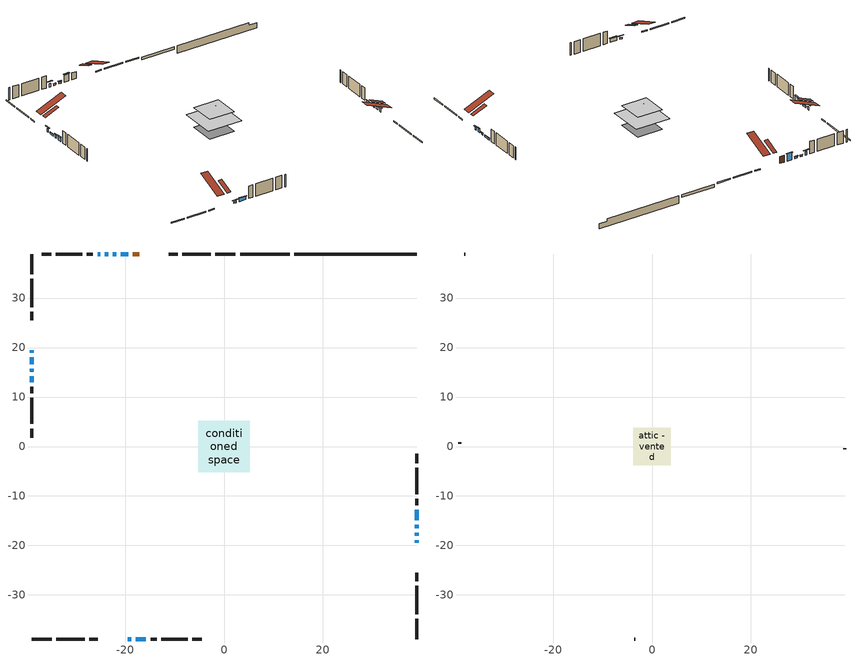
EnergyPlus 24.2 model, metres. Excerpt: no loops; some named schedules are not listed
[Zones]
conditioned space
 floor adiabatic (Floor3 construction): -1.71,-1.71 -1.71,1.71 1.71,1.71 1.71,-1.71 z0.39
 floor adiabatic (AdiabaticFloorConstruction): -5.18,-5.18 -5.18,5.18 5.18,5.18 5.18,-5.18 z1.61
 floor foundation (Slab1 construction): -3.82,-3.82 -3.82,3.82 3.82,3.82 3.82,-3.82 z-1.74
 floor foundation (Slab2 construction): -1.71,-1.71 -1.71,1.71 1.71,1.71 1.71,-1.71 z-0.37
 wall outside (RimJoist1 construction): 2.31,38.91 -1.74,38.91 / -38.91,-38.91 -34.86,-38.91 / -38.91,38.91 -38.91,34.86 / 38.91,-38.91 38.91,-34.86 z0.39:0.69
 wall outside (RimJoist2 construction): -2.67,38.91 -8.46,38.91 / -33.93,-38.91 -28.15,-38.91 / -38.91,33.93 -38.91,28.15 / 38.91,-33.93 38.91,-28.15 z0.39:0.69
 wall outside (RimJoist3 construction): -9.38,38.91 -11.12,38.91 / -27.22,-38.91 -25.48,-38.91 / -38.91,27.22 -38.91,25.48 / 38.91,-27.22 38.91,-25.48 z0.39:0.69
 wall outside (AdiabaticWallConstruction 1): -17.15,38.91 -18.45,38.91 z0.39:2.42
 wall outside (AdiabaticWallConstruction): -38.91,19.46 -38.91,18.95 / -25.05,38.91 -25.57,38.91 z0.39:1.36; -19.37,38.91 -20.85,38.91 z0.39:2.5; -21.77,38.91 -22.49,38.91 z0.39:0.9; 38.91,-19.46 38.91,-18.95 / -17.82,-38.91 -15.78,-38.91 / -38.91,15.67 -38.91,15.16 z0.39:1.41; 38.91,-18.02 38.91,-17.41 / -38.91,14.23 -38.91,13.01 z0.39:1.61; 38.91,-16.48 38.91,-15.82 z0.39:0.95; -19.46,-38.91 -18.75,-38.91 / -23.41,38.91 -24.13,38.91 / -38.91,18.02 -38.91,16.6 / 38.91,-14.89 38.91,-12.76 z0.39:0.85
 wall outside (Wall1 construction): -26.49,38.91 -27.76,38.91 / -14.85,-38.91 -13.58,-38.91 / -38.91,12.08 -38.91,10.81 / 38.91,-11.83 38.91,-10.56 z0.39:4.05
 wall outside (Wall2 construction): -28.69,38.91 -34.02,38.91 / -12.65,-38.91 -7.32,-38.91 / -38.91,9.88 -38.91,4.55 / 38.91,-9.63 38.91,-4.3 z0.39:4.05
 wall outside (Wall3 construction): -34.95,38.91 -36.81,38.91 / -6.39,-38.91 -4.53,-38.91 / -38.91,3.62 -38.91,1.76 / 38.91,-3.37 38.91,-1.51 z0.39:4.05
 wall foundation (FoundationWall1 construction): 14.22,38.91,-1.74 14.22,38.91,0.39 36.44,38.91,0.39 36.44,38.91,-0.27 38.91,38.91,-0.27 38.91,38.91,-1.74
 wall foundation (FoundationWall2 construction): 13.29,38.91 3.24,38.91 z-0.37:0.39
 window (WindowConstruction 10): -38.91,19.46 -38.91,18.95 z0.39:1.36
 window (WindowConstruction 3): -19.38,38.91 -20.85,38.91 z0.39:2.5
 window (WindowConstruction 4): -21.78,38.91 -22.49,38.91 z0.39:0.9
 window (WindowConstruction 5): 38.91,-19.46 38.91,-18.95 z0.39:1.4
 window (WindowConstruction 6): 38.91,-18.02 38.91,-17.41 z0.39:1.61
 window (WindowConstruction 7): 38.91,-16.48 38.91,-15.82 z0.39:0.95
 window (WindowConstruction 8): -19.46,-38.91 -18.75,-38.91 z0.39:0.85
 window (WindowConstruction 9): -23.42,38.91 -24.13,38.91 z0.39:0.85
 window (WindowConstruction 12): -38.91,18.02 -38.91,16.6 z0.39:0.85
 window (WindowConstruction 13): 38.91,-14.89 38.91,-12.76 z0.39:0.85
 window (WindowConstruction 11): -25.06,38.91 -25.56,38.91 z0.39:1.36
 window (WindowConstruction): -17.82,-38.91 -15.78,-38.91 z0.39:1.4
 window (WindowConstruction 1): -38.91,15.67 -38.91,15.16 z0.39:1.4
 window (WindowConstruction 2): -38.91,14.23 -38.91,13.01 z0.39:1.61
 door (Door): -17.15,38.91 -18.45,38.91 z0.39:2.42
 ceiling adiabatic (AdiabaticFloorConstruction): 5.18,-5.18 5.18,5.18 -5.18,5.18 -5.18,-5.18 z1.61
 roof outside (Roof2 construction): -16.22,38.91,4.05 -16.22,34.69,5.81 -15.07,34.69,5.81 -15.07,38.91,4.05; -20.39,-38.91,4.05 -20.39,-34.69,5.81 -21.53,-34.69,5.81 -21.53,-38.91,4.05; -38.91,20.39,4.05 -34.69,20.39,5.81 -34.69,21.53,5.81 -38.91,21.53,4.05; 38.91,-20.39,4.05 34.69,-20.39,5.81 34.69,-21.53,5.81 38.91,-21.53,4.05
attic - vented
 floor to conditioned space (Floor1 construction Reversed): -3.77,-3.77 -3.77,3.77 3.77,3.77 3.77,-3.77 z4.05
 floor to conditioned space (Floor2 construction Reversed): -1.43,-1.43 -1.43,1.43 1.43,1.43 1.43,-1.43 z4.05
 wall outside (Wall4 construction): -37.74,38.91 -37.98,38.91 / -3.6,-38.91 -3.36,-38.91 / -38.91,0.83 -38.91,0.59 / 38.91,-0.58 38.91,-0.34 z0.39:4.05
 roof outside (Roof1 construction): -14.15,38.91,4.05 -14.15,31.17,7.27 -12.05,31.17,7.27 -12.05,38.91,4.05; -22.46,-38.91,4.05 -22.46,-31.17,7.27 -24.56,-31.17,7.27 -24.56,-38.91,4.05; -38.91,22.46,4.05 -31.17,22.46,7.27 -31.17,24.56,7.27 -38.91,24.56,4.05; 38.91,-22.46,4.05 31.17,-22.46,7.27 31.17,-24.56,7.27 38.91,-24.56,4.05
shading: -38.91,18.34 -38.91,20.07 -39.21,20.07 -39.21,18.34 z1.97; -21.03,38.91 -19.2,38.91 -19.2,39.21 -21.03,39.21 z2.68; -22.64,38.91 -21.63,38.91 -21.63,39.21 -22.64,39.21 z1.05; 38.91,-18.8 38.91,-19.61 39.21,-19.61 39.21,-18.8 z1.55; 38.91,-17.26 38.91,-18.17 39.21,-18.17 39.21,-17.26 z1.76; 38.91,-15.67 38.91,-16.63 39.21,-16.63 39.21,-15.67 z1.1; -18.29,-38.91 -19.92,-38.91 -19.92,-39.06 -18.29,-39.06 z1.31; -24.19,38.91 -23.35,38.91 -23.35,39 -24.19,39 z0.91; -38.91,16.54 -38.91,18.08 -39,18.08 -39,16.54 z0.91; 38.91,-12.7 38.91,-14.95 39,-14.95 39,-12.7 z0.91; -26.17,38.91 -24.45,38.91 -24.45,39.21 -26.17,39.21 z1.97; -15.66,-38.91 -17.94,-38.91 -17.94,-39.21 -15.66,-39.21 z1.52; -38.91,15.01 -38.91,15.82 -39.21,15.82 -39.21,15.01 z1.55; -38.91,12.83 -38.91,14.41 -39.21,14.41 -39.21,12.83 z1.79
[Building]
Building 1: Terrain=Suburbs
[Site:Location]
Sault Ste Marie AP_ON: Latitude {deg}=46.49; Longitude {deg}=-84.51; Time Zone {hr}=-5; Elevation {m}=192; Keep Site Location Information=Yes
[Site:GroundTemperature:Shallow]
0.840846, -1.16074, -1.32103, -0.371179, 3.44196, 7.23733, 10.5277, 12.6121, 12.7892, 11.0939, 7.8874, 4.20846
[Site:WaterMainsTemperature]
Calculation Method=Schedule; Temperature Schedule=mains temperature schedule
[Material] Roughness=Rough; Thermal Absorptance=0.9
Name | Thickness {m} | Conductivity {W/m-K} | Density {kg/m3} | Specific Heat {J/kg-K} | Solar Absorptance | Visible Absorptance
asphalt or fiberglass shingles | 0.00635 | 0.162714 | 1121.4 | 1465.45 | 0.95 | 0.95
ceiling loosefill ins | 0.169333 | 0.0480833 | 16.02 | 1046.75 | 0.7 | 0.7
ceiling loosefill ins 1 | 0.0846667 | 0.0480833 | 16.02 | 1046.75 | 0.7 | 0.7
ceiling stud and cavity | 0.1397 | 0.177487 | 65.682 | 1177.47 | 0.7 | 0.7
ceiling stud and cavity 1 | 0.1397 | 0.101066 | 65.682 | 1177.47 | 0.7 | 0.7
concrete 4.0 in. | 0.1016 | 1.803125 | 2242.8 | 837.4 | 0.7 | 0.7
concrete 8.0 in. | 0.2032 | 1.803125 | 2242.8 | 837.4 | 0.7 | 0.7
door material | 0.04445 | 0.053851 | 512.64 | 1214.23 | 0.7 | 0.7
exterior vertical ins | 0.0505726 | 0.029427 | 32.04 | 1214.23 | 0.7 | 0.7
floor covering | 0.0127 | 9.015625 | 54.468 | 1339.84 | 0.6 | 0.6
floor covering 1 | 0.0127 | 0.0433444 | 54.468 | 1339.84 | 0.6 | 0.6
floor rigid ins; wall rigid ins | 0.512978 | 0.029427 | 32.04 | 1214.23 | 0.7 | 0.7
floor stud and cavity | 0.0889 | 0.215574 | 50.32683 | 1063.81 | 0.7 | 0.7
floor stud and cavity 1 | 0.1397 | 1.75129 | 37.0049 | 1207.88 | 0.7 | 0.7
furniture material conditioned space 1 | 0.1524 | 0.115458 | 640.8 | 1214.23 | 0.6 | 0.6
gypsum board | 0.0127 | 0.160291 | 801 | 837.4 | 0.6 | 0.6
gypsum board 1 | 0.0127 | 0.160291 | 801 | 837.4 | 0.7 | 0.7
osb sheathing 0.5 in. | 0.0127 | 0.115458 | 512.64 | 1214.23 | 0.7 | 0.7
osb sheathing 0.75 in. | 0.01905 | 0.115458 | 512.64 | 1214.23 | 0.7 | 0.7
osb sheathing 2.0 in. | 0.0508 | 0.115458 | 512.64 | 1214.23 | 0.7 | 0.7
rim joist stud and cavity | 0.0508 | 0.0417765 | 125.044 | 1163.47 | 0.6 | 0.6
rim joist stud and cavity 1 | 0.0508 | 0.0308695 | 125.044 | 1163.47 | 0.6 | 0.6
rim joist stud and cavity 2 | 0.0508 | 0.0310022 | 125.044 | 1163.47 | 0.6 | 0.6
roof stud and cavity | 0.2032 | 0.118057 | 78.34581 | 1123.46 | 0.7 | 0.7
wall stud and cavity | 0.1397 | 0.125935 | 139.0536 | 1170.24 | 0.7 | 0.7
wall stud and cavity 1 | 0.1397 | 0.087185 | 139.0536 | 1170.24 | 0.7 | 0.7
wall stud and cavity 2 | 0.1397 | 0.0903627 | 139.0536 | 1170.24 | 0.7 | 0.7
wall stud and cavity 3 | 0.0889 | 6.1454 | 50.32683 | 1063.81 | 0.6 | 0.6
wall stud and cavity 4 | 0.0889 | 0.380278 | 52.3479 | 1209.89 | 0.7 | 0.7
wall stud and cavity 5 | 0.0889 | 0.391764 | 83.0341 | 1211.67 | 0.7 | 0.7
wood siding | 0.0254 | 0.102417 | 544.68 | 1172.36 | 0.57 | 0.57
wood siding 1 | 0.00254 | 0.102417 | 544.68 | 1172.36 | 0.57 | 0.57
wood siding 2; wood siding 3; wood siding 4 | 0.0254 | 0.102417 | 544.68 | 1172.36 | 0.7 | 0.7
[WindowMaterial:SimpleGlazingSystem]
Name | U-Factor {W/m2-K} | Solar Heat Gain Coefficient
WindowMaterial | 2.58974 | 0.56
WindowMaterial 1 | 2.69535 | 0.46
WindowMaterial 2 | 2.571 | 0.54
WindowMaterial 3 | 2.62437 | 0.54
WindowMaterial 4 | 2.83275 | 0.38
WindowMaterial 5 | 2.83843 | 0.36
WindowMaterial 6 | 2.64141 | 0.55
WindowMaterial 7 | 3.07407 | 0.42
WindowMaterial 8 | 2.92871 | 0.53
[Construction]
AdiabaticFloorConstruction: floor stud and cavity 1, floor rigid ins, osb sheathing 0.75 in., floor covering 1
AdiabaticWallConstruction: wood siding 3, wall rigid ins, wall stud and cavity 4, gypsum board
AdiabaticWallConstruction 1: wood siding 4, wall rigid ins, wall stud and cavity 4, gypsum board
Door: door material
Floor1 construction Reversed: gypsum board, ceiling stud and cavity, ceiling loosefill ins
Floor2 construction Reversed: gypsum board, ceiling stud and cavity 1, ceiling loosefill ins 1
Floor3 construction: floor stud and cavity, floor covering
FoundationWall1 construction: concrete 8.0 in.
FoundationWall2 construction: concrete 8.0 in., gypsum board 1
furniture construction conditioned space 1: furniture material conditioned space 1
PartitionWallConstruction: gypsum board, wall stud and cavity 5, gypsum board
RimJoist1 construction: wood siding 2, osb sheathing 2.0 in., rim joist stud and cavity
RimJoist2 construction: wood siding 2, osb sheathing 2.0 in., rim joist stud and cavity 1
RimJoist3 construction: wood siding 2, osb sheathing 2.0 in., rim joist stud and cavity 2
Roof1 construction: asphalt or fiberglass shingles
Roof2 construction: asphalt or fiberglass shingles, osb sheathing 0.75 in., roof stud and cavity, gypsum board
Slab1 construction; Slab2 construction: concrete 4.0 in.
Wall1 construction: wood siding, osb sheathing 0.5 in., wall stud and cavity, gypsum board
Wall2 construction: wood siding, osb sheathing 0.5 in., wall stud and cavity 1, gypsum board
Wall3 construction: wood siding, osb sheathing 0.5 in., wall stud and cavity 2, gypsum board
Wall4 construction: wood siding 1, wall stud and cavity 3
WindowConstruction; WindowConstruction 1; WindowConstruction 5: WindowMaterial
WindowConstruction 10: WindowMaterial 6
WindowConstruction 11: WindowMaterial 7
WindowConstruction 12; WindowConstruction 13: WindowMaterial 8
WindowConstruction 2; WindowConstruction 6: WindowMaterial 1
WindowConstruction 3: WindowMaterial 2
WindowConstruction 4: WindowMaterial 3
WindowConstruction 7: WindowMaterial 4
WindowConstruction 8; WindowConstruction 9: WindowMaterial 5
[Zone] Multiplier=1; Part of Total Floor Area=Yes
Name | Volume {m3}
attic - vented | 33.5075
conditioned space | 391.7
[Space]
Name | Zone | Volume {m3}
attic - vented 1 | attic - vented | 33.5075
conditioned space 1 | conditioned space | 391.7
[ZoneInfiltration:EffectiveLeakageArea]
infil attic - vented 1: Zone or Space=attic - vented 1; Schedule=Always On Discrete; Effective Air Leakage Area {cm2}=2553.05; Stack Coefficient=0.000478587; Wind Coefficient=1.47809e-05
[ZoneMixing]
whole house fan mix: Zone or Space=attic - vented; Schedule=Always On Continuous; Design Flow Rate Calculation Method=Flow/Zone; Design Flow Rate {m3/s}=0; Source Zone or Space=conditioned space
[SurfaceProperty:ExposedFoundationPerimeter] Exposed Perimeter Calculation Method=TotalExposedPerimeter
Name | Total Exposed Perimeter {m}
Slab1 | 24.689
Slab2 | 10.058
[InternalMass] Zone or ZoneList=conditioned space; Space or SpaceList=conditioned space 1
Name | Construction | Surface Area {m2}
furniture mass conditioned space 1 | furniture construction conditioned space 1 | 75.6831
partition wall mass | PartitionWallConstruction | 177.502
[Lights]
interior lighting: Zone or ZoneList or Space or SpaceList=conditioned space 1; Schedule=interior lighting schedule; Design Level Calculation Method=LightingLevel; Lighting Level {W}=343.2; Return Air Fraction=0; Fraction Radiant=0.6; Fraction Visible=0.2; Fraction Replaceable=1
[People]
occupants: Zone or ZoneList or Space or SpaceList=conditioned space 1; Number of People Schedule=occupants schedule; Number of People Calculation Method=People; Number of People=3; Fraction Radiant=0.314171; Sensible Heat Fraction=0.56303; Activity Level Schedule=occupants activity schedule; Carbon Dioxide Generation Rate {m3/s-W}=0; Enable ASHRAE 55 Comfort Warnings=No; Mean Radiant Temperature Calculation Type=EnclosureAveraged
[ElectricEquipment] Zone or ZoneList or Space or SpaceList=conditioned space 1; Design Level Calculation Method=EquipmentLevel
Name | Schedule | Design Level {W} | Fraction Latent | Fraction Radiant | Fraction Lost
clothes dryer | clothes dryer schedule | 140.772 | 0.015 | 0.081 | 0.85
clothes washer | clothes washer schedule | 32.1985 | 0.03 | 0.162 | 0.7
cooking range | cooking range schedule | 215.147 | 0.08 | 0.432 | 0.2
dishwasher | dishwasher schedule | 66.8632 | 0.3 | 0.18 | 0.4
fridge | fridge schedule | 72.9452 | 0 | 0.6 | 0
mech vent bath fan 0 | mech vent bath fan 0 schedule | 50.2 | 0 | 0 | 1
mech vent house fan | mech vent house fan schedule | 0 | 0 | 0 | 1
mech vent house fan cfis | mech vent house fan cfis schedule | 0 | 0 | 0 | 0
misc plug loads | misc plug loads schedule | 494.7 | 0.045 | 0.513 | 0.1
whole house fan | Always On Discrete | 0 | 0 | 0 | 1
[OtherEquipment] Zone or ZoneList or Space or SpaceList=conditioned space 1; Design Level Calculation Method=EquipmentLevel
Name | Fuel Type | Schedule | Design Level {W} | Fraction Latent | Fraction Radiant | Fraction Lost
clothes dryer 1 | Electricity | clothes dryer schedule | 0 | 0.015 | 0.081 | 0.85
cooking range 1 | Electricity | cooking range schedule | 0 | 0.08 | 0.432 | 0.2
general water use latent | None | general water use schedule | 62.594 | 1 | 0 | 0
general water use sensible | None | general water use schedule | -61.6891 | 0 | 0.6 | 0
mech vent house fan latent load | None | Always On Discrete | 0 | 1 | 0 | 0
mech vent house fan sensible load | None | Always On Discrete | 0 | 0 | 0 | 0
water heater energy adjustment1 | NaturalGas | Always On Discrete | 0.01 | 0 | 0 | 1
[ZoneInfiltration:DesignFlowRate] Zone or ZoneList or Space or SpaceList=conditioned space 1; Schedule=Always On Discrete; Design Flow Rate Calculation Method=Flow/Zone; Design Flow Rate {m3/s}=0
infil flow; natural vent flow; whole house fan flow
[Foundation:Kiva] Initial Indoor Air Temperature {C}=19.4389; Wall Height Above Grade {m}=0.389992; Wall Depth Below Slab {m}=0.2032
Name | Custom Block Material Name 1 | Custom Block Depth 1 {m} | Custom Block X Position 1 {m} | Custom Block Z Position 1 {m}
Foundation Kiva 1
Foundation Kiva 2 | exterior vertical ins | 0.759988 | 0.2159 | 0
[Foundation:Kiva:Settings]
Soil Conductivity {W/m-K}=0.849921; Soil Density {kg/m3}=1842.3; Soil Specific Heat {J/kg-K}=418.7; Ground Solar Absorptivity=0.9; Ground Thermal Absorptivity=0.9; Ground Surface Roughness {m}=0.03; Far-Field Width {m}=40; Deep-Ground Boundary Condition=ZeroFlux; Deep-Ground Depth {m}=40; Minimum Cell Dimension {m}=0.2; Maximum Cell Growth Coefficient=3; Simulation Timestep=Timestep
[Exterior:Lights]
exterior lighting: Schedule=exterior lighting schedule; Design Level {W}=75.6
[Schedule:Constant]
Name | Hourly Value
Always On Continuous; mech vent house fan schedule; mech vent house fan cfis schedule; Always On Discrete | 1
occupants activity schedule | 117.228
fridge schedule | 0
[Schedule:Week:Daily]
interior lighting schedule Week Rule - Jan1-Jan27: interior lighting schedule day, interior lighting schedule day, interior lighting schedule day, interior lighting schedule day, interior lighting schedule day, interior lighting schedule day, interior lighting schedule day, interior lighting schedule default day, interior lighting schedule default day, interior lighting schedule default day, interior lighting schedule default day, interior lighting schedule default day
interior lighting schedule Week Rule - Jan28-Feb3: interior lighting schedule day, interior lighting schedule day, interior lighting schedule day, interior lighting schedule day, interior lighting schedule day 1, interior lighting schedule day 1, interior lighting schedule day 1, interior lighting schedule default day, interior lighting schedule default day, interior lighting schedule default day, interior lighting schedule default day, interior lighting schedule default day
interior lighting schedule Week Rule - Feb4-Feb24: interior lighting schedule day 1, interior lighting schedule day 1, interior lighting schedule day 1, interior lighting schedule day 1, interior lighting schedule day 1, interior lighting schedule day 1, interior lighting schedule day 1, interior lighting schedule default day, interior lighting schedule default day, interior lighting schedule default day, interior lighting schedule default day, interior lighting schedule default day
interior lighting schedule Week Rule - Feb25-Mar3: interior lighting schedule day 1, interior lighting schedule day 1, interior lighting schedule day 1, interior lighting schedule day 1, interior lighting schedule day 2, interior lighting schedule day 2, interior lighting schedule day 2, interior lighting schedule default day, interior lighting schedule default day, interior lighting schedule default day, interior lighting schedule default day, interior lighting schedule default day
interior lighting schedule Week Rule - Mar4-Mar31: interior lighting schedule day 2, interior lighting schedule day 2, interior lighting schedule day 2, interior lighting schedule day 2, interior lighting schedule day 2, interior lighting schedule day 2, interior lighting schedule day 2, interior lighting schedule default day, interior lighting schedule default day, interior lighting schedule default day, interior lighting schedule default day, interior lighting schedule default day
interior lighting schedule Week Rule - Apr1-Apr28: interior lighting schedule day 3, interior lighting schedule day 3, interior lighting schedule day 3, interior lighting schedule day 3, interior lighting schedule day 3, interior lighting schedule day 3, interior lighting schedule day 3, interior lighting schedule default day, interior lighting schedule default day, interior lighting schedule default day, interior lighting schedule default day, interior lighting schedule default day
interior lighting schedule Week Rule - Apr29-May5: interior lighting schedule day 3, interior lighting schedule day 3, interior lighting schedule day 4, interior lighting schedule day 4, interior lighting schedule day 4, interior lighting schedule day 4, interior lighting schedule day 4, interior lighting schedule default day, interior lighting schedule default day, interior lighting schedule default day, interior lighting schedule default day, interior lighting schedule default day
interior lighting schedule Week Rule - May6-May26: interior lighting schedule day 4, interior lighting schedule day 4, interior lighting schedule day 4, interior lighting schedule day 4, interior lighting schedule day 4, interior lighting schedule day 4, interior lighting schedule day 4, interior lighting schedule default day, interior lighting schedule default day, interior lighting schedule default day, interior lighting schedule default day, interior lighting schedule default day
interior lighting schedule Week Rule - May27-Jun2: interior lighting schedule day 4, interior lighting schedule day 4, interior lighting schedule day 4, interior lighting schedule day 4, interior lighting schedule day 4, interior lighting schedule day 5, interior lighting schedule day 5, interior lighting schedule default day, interior lighting schedule default day, interior lighting schedule default day, interior lighting schedule default day, interior lighting schedule default day
interior lighting schedule Week Rule - Jun3-Jun30: interior lighting schedule day 5, interior lighting schedule day 5, interior lighting schedule day 5, interior lighting schedule day 5, interior lighting schedule day 5, interior lighting schedule day 5, interior lighting schedule day 5, interior lighting schedule default day, interior lighting schedule default day, interior lighting schedule default day, interior lighting schedule default day, interior lighting schedule default day
interior lighting schedule Week Rule - Jul1-Jul28: interior lighting schedule day 6, interior lighting schedule day 6, interior lighting schedule day 6, interior lighting schedule day 6, interior lighting schedule day 6, interior lighting schedule day 6, interior lighting schedule day 6, interior lighting schedule default day, interior lighting schedule default day, interior lighting schedule default day, interior lighting schedule default day, interior lighting schedule default day
interior lighting schedule Week Rule - Jul29-Aug4: interior lighting schedule day 6, interior lighting schedule day 6, interior lighting schedule day 6, interior lighting schedule day 7, interior lighting schedule day 7, interior lighting schedule day 7, interior lighting schedule day 7, interior lighting schedule default day, interior lighting schedule default day, interior lighting schedule default day, interior lighting schedule default day, interior lighting schedule default day
interior lighting schedule Week Rule - Aug5-Aug25: interior lighting schedule day 7, interior lighting schedule day 7, interior lighting schedule day 7, interior lighting schedule day 7, interior lighting schedule day 7, interior lighting schedule day 7, interior lighting schedule day 7, interior lighting schedule default day, interior lighting schedule default day, interior lighting schedule default day, interior lighting schedule default day, interior lighting schedule default day
interior lighting schedule Week Rule - Aug26-Sep1: interior lighting schedule day 7, interior lighting schedule day 7, interior lighting schedule day 7, interior lighting schedule day 7, interior lighting schedule day 7, interior lighting schedule day 7, interior lighting schedule day 8, interior lighting schedule default day, interior lighting schedule default day, interior lighting schedule default day, interior lighting schedule default day, interior lighting schedule default day
interior lighting schedule Week Rule - Sep2-Sep29: interior lighting schedule day 8, interior lighting schedule day 8, interior lighting schedule day 8, interior lighting schedule day 8, interior lighting schedule day 8, interior lighting schedule day 8, interior lighting schedule day 8, interior lighting schedule default day, interior lighting schedule default day, interior lighting schedule default day, interior lighting schedule default day, interior lighting schedule default day
interior lighting schedule Week Rule - Sep30-Oct6: interior lighting schedule day 8, interior lighting schedule day 9, interior lighting schedule day 9, interior lighting schedule day 9, interior lighting schedule day 9, interior lighting schedule day 9, interior lighting schedule day 9, interior lighting schedule default day, interior lighting schedule default day, interior lighting schedule default day, interior lighting schedule default day, interior lighting schedule default day
interior lighting schedule Week Rule - Oct7-Oct27: interior lighting schedule day 9, interior lighting schedule day 9, interior lighting schedule day 9, interior lighting schedule day 9, interior lighting schedule day 9, interior lighting schedule day 9, interior lighting schedule day 9, interior lighting schedule default day, interior lighting schedule default day, interior lighting schedule default day, interior lighting schedule default day, interior lighting schedule default day
interior lighting schedule Week Rule - Oct28-Nov3: interior lighting schedule day 9, interior lighting schedule day 9, interior lighting schedule day 9, interior lighting schedule day 9, interior lighting schedule day 10, interior lighting schedule day 10, interior lighting schedule day 10, interior lighting schedule default day, interior lighting schedule default day, interior lighting schedule default day, interior lighting schedule default day, interior lighting schedule default day
interior lighting schedule Week Rule - Nov4-Nov24: interior lighting schedule day 10, interior lighting schedule day 10, interior lighting schedule day 10, interior lighting schedule day 10, interior lighting schedule day 10, interior lighting schedule day 10, interior lighting schedule day 10, interior lighting schedule default day, interior lighting schedule default day, interior lighting schedule default day, interior lighting schedule default day, interior lighting schedule default day
interior lighting schedule Week Rule - Nov25-Dec1: interior lighting schedule day 10, interior lighting schedule day 10, interior lighting schedule day 10, interior lighting schedule day 10, interior lighting schedule day 10, interior lighting schedule day 10, interior lighting schedule day 11, interior lighting schedule default day, interior lighting schedule default day, interior lighting schedule default day, interior lighting schedule default day, interior lighting schedule default day
interior lighting schedule Week Rule - Dec2-Dec31: interior lighting schedule day 11, interior lighting schedule day 11, interior lighting schedule day 11, interior lighting schedule day 11, interior lighting schedule day 11, interior lighting schedule day 11, interior lighting schedule day 11, interior lighting schedule default day, interior lighting schedule default day, interior lighting schedule default day, interior lighting schedule default day, interior lighting schedule default day
occupants schedule Week Rule - Jan1-Dec31: occupants schedule day, occupants schedule day, occupants schedule day, occupants schedule day, occupants schedule day, occupants schedule day, occupants schedule day, occupants schedule default day, occupants schedule default day, occupants schedule default day, occupants schedule default day, occupants schedule default day
clothes dryer schedule Week Rule - Jan1-Dec31: clothes dryer schedule day, clothes dryer schedule day, clothes dryer schedule day, clothes dryer schedule day, clothes dryer schedule day, clothes dryer schedule day, clothes dryer schedule day, clothes dryer schedule default day, clothes dryer schedule default day, clothes dryer schedule default day, clothes dryer schedule default day, clothes dryer schedule default day
clothes washer schedule Week Rule - Jan1-Dec31: clothes washer schedule day, clothes washer schedule day, clothes washer schedule day, clothes washer schedule day, clothes washer schedule day, clothes washer schedule day, clothes washer schedule day, clothes washer schedule default day, clothes washer schedule default day, clothes washer schedule default day, clothes washer schedule default day, clothes washer schedule default day
cooking range schedule Week Rule - Jan1-Dec31: cooking range schedule day, cooking range schedule day, cooking range schedule day, cooking range schedule day, cooking range schedule day, cooking range schedule day, cooking range schedule day, cooking range schedule default day, cooking range schedule default day, cooking range schedule default day, cooking range schedule default day, cooking range schedule default day
dishwasher schedule Week Rule - Jan1-Dec31: dishwasher schedule day, dishwasher schedule day, dishwasher schedule day, dishwasher schedule day, dishwasher schedule day, dishwasher schedule day, dishwasher schedule day, dishwasher schedule default day, dishwasher schedule default day, dishwasher schedule default day, dishwasher schedule default day, dishwasher schedule default day
mech vent bath fan 0 schedule Week Rule - Jan1-Dec31: mech vent bath fan 0 schedule day, mech vent bath fan 0 schedule day, mech vent bath fan 0 schedule day, mech vent bath fan 0 schedule day, mech vent bath fan 0 schedule day, mech vent bath fan 0 schedule day, mech vent bath fan 0 schedule day, mech vent bath fan 0 schedule default day, mech vent bath fan 0 schedule default day, mech vent bath fan 0 schedule default day, mech vent bath fan 0 schedule default day, mech vent bath fan 0 schedule default day
misc plug loads schedule Week Rule - Jan1-Dec31: misc plug loads schedule day, misc plug loads schedule day, misc plug loads schedule day, misc plug loads schedule day, misc plug loads schedule day, misc plug loads schedule day, misc plug loads schedule day, misc plug loads schedule default day, misc plug loads schedule default day, misc plug loads schedule default day, misc plug loads schedule default day, misc plug loads schedule default day
general water use schedule Week Rule - Jan1-Dec31: general water use schedule day, general water use schedule day, general water use schedule day, general water use schedule day, general water use schedule day, general water use schedule day, general water use schedule day, general water use schedule default day, general water use schedule default day, general water use schedule default day, general water use schedule default day, general water use schedule default day
exterior lighting schedule Week Rule - Jan1-Jan27: exterior lighting schedule day, exterior lighting schedule day, exterior lighting schedule day, exterior lighting schedule day, exterior lighting schedule day, exterior lighting schedule day, exterior lighting schedule day, exterior lighting schedule default day, exterior lighting schedule default day, exterior lighting schedule default day, exterior lighting schedule default day, exterior lighting schedule default day
exterior lighting schedule Week Rule - Jan28-Feb3: exterior lighting schedule day, exterior lighting schedule day, exterior lighting schedule day, exterior lighting schedule day, exterior lighting schedule day 1, exterior lighting schedule day 1, exterior lighting schedule day 1, exterior lighting schedule default day, exterior lighting schedule default day, exterior lighting schedule default day, exterior lighting schedule default day, exterior lighting schedule default day
exterior lighting schedule Week Rule - Feb4-Feb24: exterior lighting schedule day 1, exterior lighting schedule day 1, exterior lighting schedule day 1, exterior lighting schedule day 1, exterior lighting schedule day 1, exterior lighting schedule day 1, exterior lighting schedule day 1, exterior lighting schedule default day, exterior lighting schedule default day, exterior lighting schedule default day, exterior lighting schedule default day, exterior lighting schedule default day
exterior lighting schedule Week Rule - Feb25-Mar3: exterior lighting schedule day 1, exterior lighting schedule day 1, exterior lighting schedule day 1, exterior lighting schedule day 1, exterior lighting schedule day 2, exterior lighting schedule day 2, exterior lighting schedule day 2, exterior lighting schedule default day, exterior lighting schedule default day, exterior lighting schedule default day, exterior lighting schedule default day, exterior lighting schedule default day
exterior lighting schedule Week Rule - Mar4-Mar31: exterior lighting schedule day 2, exterior lighting schedule day 2, exterior lighting schedule day 2, exterior lighting schedule day 2, exterior lighting schedule day 2, exterior lighting schedule day 2, exterior lighting schedule day 2, exterior lighting schedule default day, exterior lighting schedule default day, exterior lighting schedule default day, exterior lighting schedule default day, exterior lighting schedule default day
exterior lighting schedule Week Rule - Apr1-Apr28: exterior lighting schedule day 3, exterior lighting schedule day 3, exterior lighting schedule day 3, exterior lighting schedule day 3, exterior lighting schedule day 3, exterior lighting schedule day 3, exterior lighting schedule day 3, exterior lighting schedule default day, exterior lighting schedule default day, exterior lighting schedule default day, exterior lighting schedule default day, exterior lighting schedule default day
exterior lighting schedule Week Rule - Apr29-May5: exterior lighting schedule day 3, exterior lighting schedule day 3, exterior lighting schedule day 4, exterior lighting schedule day 4, exterior lighting schedule day 4, exterior lighting schedule day 4, exterior lighting schedule day 4, exterior lighting schedule default day, exterior lighting schedule default day, exterior lighting schedule default day, exterior lighting schedule default day, exterior lighting schedule default day
exterior lighting schedule Week Rule - May6-May26: exterior lighting schedule day 4, exterior lighting schedule day 4, exterior lighting schedule day 4, exterior lighting schedule day 4, exterior lighting schedule day 4, exterior lighting schedule day 4, exterior lighting schedule day 4, exterior lighting schedule default day, exterior lighting schedule default day, exterior lighting schedule default day, exterior lighting schedule default day, exterior lighting schedule default day
exterior lighting schedule Week Rule - May27-Jun2: exterior lighting schedule day 4, exterior lighting schedule day 4, exterior lighting schedule day 4, exterior lighting schedule day 4, exterior lighting schedule day 4, exterior lighting schedule day 5, exterior lighting schedule day 5, exterior lighting schedule default day, exterior lighting schedule default day, exterior lighting schedule default day, exterior lighting schedule default day, exterior lighting schedule default day
exterior lighting schedule Week Rule - Jun3-Jun30: exterior lighting schedule day 5, exterior lighting schedule day 5, exterior lighting schedule day 5, exterior lighting schedule day 5, exterior lighting schedule day 5, exterior lighting schedule day 5, exterior lighting schedule day 5, exterior lighting schedule default day, exterior lighting schedule default day, exterior lighting schedule default day, exterior lighting schedule default day, exterior lighting schedule default day
[Schedule:Year]
interior lighting schedule: interior lighting schedule Week Rule - Jan1-Jan27, 1, 1, 1, 27, interior lighting schedule Week Rule - Jan28-Feb3, 1, 28, 2, 3, interior lighting schedule Week Rule - Feb4-Feb24, 2, 4, 2, 24, interior lighting schedule Week Rule - Feb25-Mar3, 2, 25, 3, 3, interior lighting schedule Week Rule - Mar4-Mar31, 3, 4, 3, 31, interior lighting schedule Week Rule - Apr1-Apr28, 4, 1, 4, 28, interior lighting schedule Week Rule - Apr29-May5, 4, 29, 5, 5, interior lighting schedule Week Rule - May6-May26, 5, 6, 5, 26, interior lighting schedule Week Rule - May27-Jun2, 5, 27, 6, 2, interior lighting schedule Week Rule - Jun3-Jun30, 6, 3, 6, 30, interior lighting schedule Week Rule - Jul1-Jul28, 7, 1, 7, 28, interior lighting schedule Week Rule - Jul29-Aug4, 7, 29, 8, 4, interior lighting schedule Week Rule - Aug5-Aug25, 8, 5, 8, 25, interior lighting schedule Week Rule - Aug26-Sep1, 8, 26, 9, 1, interior lighting schedule Week Rule - Sep2-Sep29, 9, 2, 9, 29, interior lighting schedule Week Rule - Sep30-Oct6, 9, 30, 10, 6, interior lighting schedule Week Rule - Oct7-Oct27, 10, 7, 10, 27, interior lighting schedule Week Rule - Oct28-Nov3, 10, 28, 11, 3, interior lighting schedule Week Rule - Nov4-Nov24, 11, 4, 11, 24, interior lighting schedule Week Rule - Nov25-Dec1, 11, 25, 12, 1, interior lighting schedule Week Rule - Dec2-Dec31, 12, 2, 12, 31
occupants schedule: occupants schedule Week Rule - Jan1-Dec31, 1, 1, 12, 31
clothes dryer schedule: clothes dryer schedule Week Rule - Jan1-Dec31, 1, 1, 12, 31
clothes washer schedule: clothes washer schedule Week Rule - Jan1-Dec31, 1, 1, 12, 31
cooking range schedule: cooking range schedule Week Rule - Jan1-Dec31, 1, 1, 12, 31
dishwasher schedule: dishwasher schedule Week Rule - Jan1-Dec31, 1, 1, 12, 31
mech vent bath fan 0 schedule: mech vent bath fan 0 schedule Week Rule - Jan1-Dec31, 1, 1, 12, 31
misc plug loads schedule: misc plug loads schedule Week Rule - Jan1-Dec31, 1, 1, 12, 31
general water use schedule: general water use schedule Week Rule - Jan1-Dec31, 1, 1, 12, 31
exterior lighting schedule: exterior lighting schedule Week Rule - Jan1-Jan27, 1, 1, 1, 27, exterior lighting schedule Week Rule - Jan28-Feb3, 1, 28, 2, 3, exterior lighting schedule Week Rule - Feb4-Feb24, 2, 4, 2, 24, exterior lighting schedule Week Rule - Feb25-Mar3, 2, 25, 3, 3, exterior lighting schedule Week Rule - Mar4-Mar31, 3, 4, 3, 31, exterior lighting schedule Week Rule - Apr1-Apr28, 4, 1, 4, 28, exterior lighting schedule Week Rule - Apr29-May5, 4, 29, 5, 5, exterior lighting schedule Week Rule - May6-May26, 5, 6, 5, 26, exterior lighting schedule Week Rule - May27-Jun2, 5, 27, 6, 2, exterior lighting schedule Week Rule - Jun3-Jun30, 6, 3, 6, 30, exterior lighting schedule Week Rule - Jul1-Jul28, 7, 1, 7, 28, exterior lighting schedule Week Rule - Jul29-Aug4, 7, 29, 8, 4, exterior lighting schedule Week Rule - Aug5-Aug25, 8, 5, 8, 25, exterior lighting schedule Week Rule - Aug26-Sep1, 8, 26, 9, 1, exterior lighting schedule Week Rule - Sep2-Sep29, 9, 2, 9, 29, exterior lighting schedule Week Rule - Sep30-Oct6, 9, 30, 10, 6, exterior lighting schedule Week Rule - Oct7-Oct27, 10, 7, 10, 27, exterior lighting schedule Week Rule - Oct28-Nov3, 10, 28, 11, 3, exterior lighting schedule Week Rule - Nov4-Nov24, 11, 4, 11, 24, exterior lighting schedule Week Rule - Nov25-Dec1, 11, 25, 12, 1, exterior lighting schedule Week Rule - Dec2-Dec31, 12, 2, 12, 31
[Schedule:Compact]
mains temperature schedule: Through: 01/01, For: AllDays, Until: 24:00, 5.72222, Through: 01/02, For: AllDays, Until: 24:00, 5.65667, Through: 01/03, For: AllDays, Until: 24:00, 5.59222, Through: 01/04, For: AllDays, Until: 24:00, 5.52889, Through: 01/05, For: AllDays, Until: 24:00, 5.46667, Through: 01/06, For: AllDays, Until: 24:00, 5.405, Through: 01/07, For: AllDays, Until: 24:00, 5.345, Through: 01/08, For: AllDays, Until: 24:00, 5.28556, Through: 01/09, For: AllDays, Until: 24:00, 5.22722, Through: 01/10, For: AllDays, Until: 24:00, 5.17, Through: 01/11, For: AllDays, Until: 24:00, 5.11389, Through: 01/12, For: AllDays, Until: 24:00, 5.05889, Through: 01/13, For: AllDays, Until: 24:00, 5.00556, Through: 01/14, For: AllDays, Until: 24:00, 4.95278, Through: 01/15, For: AllDays, Until: 24:00, 4.90111, Through: 01/16, For: AllDays, Until: 24:00, 4.85111, Through: 01/17, For: AllDays, Until: 24:00, 4.80167, Through: 01/18, For: AllDays, Until: 24:00, 4.75389, Through: 01/19, For: AllDays, Until: 24:00, 4.70722, Through: 01/20, For: AllDays, Until: 24:00, 4.66167, Through: 01/21, For: AllDays, Until: 24:00, 4.61778, Through: 01/22, For: AllDays, Until: 24:00, 4.575, Through: 01/23, For: AllDays, Until: 24:00, 4.53333, Through: 01/24, For: AllDays, Until: 24:00, 4.49278, Through: 01/25, For: AllDays, Until: 24:00, 4.45389, Through: 01/26, For: AllDays, Until: 24:00, 4.41611, Through: 01/27, For: AllDays, Until: 24:00, 4.38, Through: 01/28, For: AllDays, Until: 24:00, 4.345, Through: 01/29, For: AllDays, Until: 24:00, 4.31111, Through: 01/30, For: AllDays, Until: 24:00, 4.27889, Through: 01/31, For: AllDays, Until: 24:00, 4.24833, Through: 02/01, For: AllDays, Until: 24:00, 4.21833, Through: 02/02, For: AllDays, Until: 24:00, 4.19056, Through: 02/03, For: AllDays, Until: 24:00, 4.16333, Through: 02/04, For: AllDays, Until: 24:00, 4.13833, Through: 02/05, For: AllDays, Until: 24:00, 4.11444, Through: 02/06, For: AllDays, Until: 24:00, 4.09167, Through: 02/07, For: AllDays, Until: 24:00, 4.07056, Through: 02/08, For: AllDays, Until: 24:00, 4.05111, Through: 02/09, For: AllDays, Until: 24:00, 4.03278, Through: 02/10, For: AllDays, Until: 24:00, 4.01611, Through: 02/11, For: AllDays, Until: 24:00, 4.00056, Through: 02/12, For: AllDays, Until: 24:00, 3.98667, Through: 02/13, For: AllDays, Until: 24:00, 3.97444, Through: 02/14, For: AllDays, Until: 24:00, 3.96333, Through: 02/15, For: AllDays, Until: 24:00, 3.95389, Through: 02/16, For: AllDays, Until: 24:00, 3.94556, Through: 02/17, For: AllDays, Until: 24:00, 3.93889, Through: 02/18, For: AllDays, Until: 24:00, 3.93389, Through: 02/19, For: AllDays, Until: 24:00, 3.93056, Through: 02/20, For: AllDays, Until: 24:00, 3.92833, Through: 02/21, For: AllDays, Until: 24:00, 3.92722, Through: 02/22, For: AllDays, Until: 24:00, 3.92833, Through: 02/23, For: AllDays, Until: 24:00, 3.93056, Through: 02/24, For: AllDays, Until: 24:00, 3.93444, Through: 02/25, For: AllDays, Until: 24:00, 3.93944, Through: 02/26, For: AllDays, Until: 24:00, 3.94611, Through: 02/27, For: AllDays, Until: 24:00, 3.95444, Through: 02/28, For: AllDays, Until: 24:00, 3.96389, Through: 03/01, For: AllDays, Until: 24:00, 3.975, Through: 03/02, For: AllDays, Until: 24:00, 3.98722, Through: 03/03, For: AllDays, Until: 24:00, 4.00111, Through: 03/04, For: AllDays, Until: 24:00, 4.01667, Through: 03/05, For: AllDays, Until: 24:00, 4.03389, Through: 03/06, For: AllDays, Until: 24:00, 4.05167, Through: 03/07, For: AllDays, Until: 24:00, 4.07167, Through: 03/08, For: AllDays, Until: 24:00, 4.09278, Through: 03/09, For: AllDays, Until: 24:00, 4.11556, Through: 03/10, For: AllDays, Until: 24:00, 4.13944, Through: 03/11, For: AllDays, Until: 24:00, 4.165, Through: 03/12, For: AllDays, Until: 24:00, 4.19167, Through: 03/13, For: AllDays, Until: 24:00, 4.22, Through: 03/14, For: AllDays, Until: 24:00, 4.24944, Through: 03/15, For: AllDays, Until: 24:00, 4.28056, Through: 03/16, For: AllDays, Until: 24:00, 4.31278, Through: 03/17, For: AllDays, Until: 24:00, 4.34667, Through: 03/18, For: AllDays, Until: 24:00, 4.38167, Through: 03/19, For: AllDays, Until: 24:00, 4.41833, Through: 03/20, For: AllDays, Until: 24:00, 4.45611, Through: 03/21, For: AllDays, Until: 24:00, 4.495, Through: 03/22, For: AllDays, Until: 24:00, 4.53556, Through: 03/23, For: AllDays, Until: 24:00, 4.57722, Through: 03/24, For: AllDays, Until: 24:00, 4.62, Through: 03/25, For: AllDays, Until: 24:00, 4.66444, Through: 03/26, For: AllDays, Until: 24:00, 4.70944, Through: 03/27, For: AllDays, Until: 24:00, 4.75611, Through: 03/28, For: AllDays, Until: 24:00, 4.80444, Through: 03/29, For: AllDays, Until: 24:00, 4.85333, Through: 03/30, For: AllDays, Until: 24:00, 4.90389, Through: 03/31, For: AllDays, Until: 24:00, 4.95556, Through: 04/01, For: AllDays, Until: 24:00, 5.00778, Through: 04/02, For: AllDays, Until: 24:00, 5.06167, Through: 04/03, For: AllDays, Until: 24:00, 5.11667, Through: 04/04, For: AllDays, Until: 24:00, 5.17278, Through: 04/05, For: AllDays, Until: 24:00, 5.23, Through: 04/06, For: AllDays, Until: 24:00, 5.28833, Through: 04/07, For: AllDays, Until: 24:00, 5.34778, Through: 04/08, For: AllDays, Until: 24:00, 5.40833, Through: 04/09, For: AllDays, Until: 24:00, 5.47, Through: 04/10, For: AllDays, Until: 24:00, 5.53222, Through: 04/11, For: AllDays, Until: 24:00, 5.59556, Through: 04/12, For: AllDays, Until: 24:00, 5.66, Through: 04/13, For: AllDays, Until: 24:00, 5.72556, Through: 04/14, For: AllDays, Until: 24:00, 5.79222, Through: 04/15, For: AllDays, Until: 24:00, 5.85944, Through: 04/16, For: AllDays, Until: 24:00, 5.92722, Through: 04/17, For: AllDays, Until: 24:00, 5.99667, Through: 04/18, For: AllDays, Until: 24:00, 6.06667, Through: 04/19, For: AllDays, Until: 24:00, 6.13722, Through: 04/20, For: AllDays, Until: 24:00, 6.20889, Through: 04/21, For: AllDays, Until: 24:00, 6.28111, Through: 04/22, For: AllDays, Until: 24:00, 6.35444, Through: 04/23, For: AllDays, Until: 24:00, 6.42833, Through: 04/24, For: AllDays, Until: 24:00, 6.50278, Through: 04/25, For: AllDays, Until: 24:00, 6.57833, Through: 04/26, For: AllDays, Until: 24:00, 6.65444, Through: 04/27, For: AllDays, Until: 24:00, 6.73111, Through: 04/28, For: AllDays, Until: 24:00, 6.80833, Through: 04/29, For: AllDays, Until: 24:00, 6.88611, Through: 04/30, For: AllDays, Until: 24:00, 6.965, Through: 05/01, For: AllDays, Until: 24:00, 7.04389, Through: 05/02, For: AllDays, Until: 24:00, 7.12389, Through: 05/03, For: AllDays, Until: 24:00, 7.20389, Through: 05/04, For: AllDays, Until: 24:00, 7.28444, Through: 05/05, For: AllDays, Until: 24:00, 7.36611, Through: 05/06, For: AllDays, Until: 24:00, 7.44778, Through: 05/07, For: AllDays, Until: 24:00, 7.52944, Through: 05/08, For: AllDays, Until: 24:00, 7.61222, Through: 05/09, For: AllDays, Until: 24:00, 7.695, Through: 05/10, For: AllDays, Until: 24:00, 7.77833, Through: 05/11, For: AllDays, Until: 24:00, 7.86167, Through: 05/12, For: AllDays, Until: 24:00, 7.94556, Through: 05/13, For: AllDays, Until: 24:00, 8.03, Through: 05/14, For: AllDays, Until: 24:00, 8.11444, Through: 05/15, For: AllDays, Until: 24:00, 8.19889, Through: 05/16, For: AllDays, Until: 24:00, 8.28389, Through: 05/17, For: AllDays, Until: 24:00, 8.36889, Through: 05/18, For: AllDays, Until: 24:00, 8.45389, Through: 05/19, For: AllDays, Until: 24:00, 8.53944, Through: 05/20, For: AllDays, Until: 24:00, 8.625, Through: 05/21, For: AllDays, Until: 24:00, 8.71056, Through: 05/22, For: AllDays, Until: 24:00, 8.79611, Through: 05/23, For: AllDays, Until: 24:00, 8.88167, Through: 05/24, For: AllDays, Until: 24:00, 8.96722, Through: 05/25, For: AllDays, Until: 24:00, 9.05278, Through: 05/26, For: AllDays, Until: 24:00, 9.13833, Through: 05/27, For: AllDays, Until: 24:00, 9.22389, Through: 05/28, For: AllDays, Until: 24:00, 9.30944, Through: 05/29, For: AllDays, Until: 24:00, 9.39444, Through: 05/30, For: AllDays, Until: 24:00, 9.48, Through: 05/31, For: AllDays, Until: 24:00, 9.56444, Through: 06/01, For: AllDays, Until: 24:00, 9.64944, Through: 06/02, For: AllDays, Until: 24:00, 9.73389, Through: 06/03, For: AllDays, Until: 24:00, 9.81833, Through: 06/04, For: AllDays, Until: 24:00, 9.90222, Through: 06/05, For: AllDays, Until: 24:00, 9.98611, Through: 06/06, For: AllDays, Until: 24:00, 10.0694, Through: 06/07, For: AllDays, Until: 24:00, 10.1528, Through: 06/08, For: AllDays, Until: 24:00, 10.235, Through: 06/09, For: AllDays, Until: 24:00, 10.3178, Through: 06/10, For: AllDays, Until: 24:00, 10.3994, Through: 06/11, For: AllDays, Until: 24:00, 10.4811, Through: 06/12, For: AllDays, Until: 24:00, 10.5617, Through: 06/13, For: AllDays, Until: 24:00, 10.6422, Through: 06/14, For: AllDays, Until: 24:00, 10.7222, Through: 06/15, For: AllDays, Until: 24:00, 10.8017, Through: 06/16, For: AllDays, Until: 24:00, 10.8806, Through: 06/17, For: AllDays, Until: 24:00, 10.9589, Through: 06/18, For: AllDays, Until: 24:00, 11.0367, Through: 06/19, For: AllDays, Until: 24:00, 11.1133, Through: 06/20, For: AllDays, Until: 24:00, 11.19, Through: 06/21, For: AllDays, Until: 24:00, 11.2656, Through: 06/22, For: AllDays, Until: 24:00, 11.3406, Through: 06/23, For: AllDays, Until: 24:00, 11.415, Through: 06/24, For: AllDays, Until: 24:00, 11.4883, Through: 06/25, For: AllDays, Until: 24:00, 11.5611, Through: 06/26, For: AllDays, Until: 24:00, 11.6333, Through: 06/27, For: AllDays, Until: 24:00, 11.7044, Through: 06/28, For: AllDays, Until: 24:00, 11.775, Through: 06/29, For: AllDays, Until: 24:00, 11.8444, Through: 06/30, For: AllDays, Until: 24:00, 11.9128, Through: 07/01, For: AllDays, Until: 24:00, 11.9806, Through: 07/02, For: AllDays, Until: 24:00, 12.0472, Through: 07/03, For: AllDays, Until: 24:00, 12.1133, Through: 07/04, For: AllDays, Until: 24:00, 12.1783, Through: 07/05, For: AllDays, Until: 24:00, 12.2422, Through: 07/06, For: AllDays, Until: 24:00, 12.3056, Through: 07/07, For: AllDays, Until: 24:00, 12.3672, Through: 07/08, For: AllDays, Until: 24:00, 12.4283, Through: 07/09, For: AllDays, Until: 24:00, 12.4883, Through: 07/10, For: AllDays, Until: 24:00, 12.5472, Through: 07/11, For: AllDays, Until: 24:00, 12.605, Through: 07/12, For: AllDays, Until: 24:00, 12.6617, Through: 07/13, For: AllDays, Until: 24:00, 12.7172, Through: 07/14, For: AllDays, Until: 24:00, 12.7717, Through: 07/15, For: AllDays, Until: 24:00, 12.8244, Through: 07/16, For: AllDays, Until: 24:00, 12.8767, Through: 07/17, For: AllDays, Until: 24:00, 12.9278, Through: 07/18, For: AllDays, Until: 24:00, 12.9778, Through: 07/19, For: AllDays, Until: 24:00, 13.0261, Through: 07/20, For: AllDays, Until: 24:00, 13.0733, Through: 07/21, For: AllDays, Until: 24:00, 13.1194, Through: 07/22, For: AllDays, Until: 24:00, 13.1644, Through: 07/23, For: AllDays, Until: 24:00, 13.2078, Through: 07/24, For: AllDays, Until: 24:00, 13.25, Through: 07/25, For: AllDays, Until: 24:00, 13.2911, Through: 07/26, For: AllDays, Until: 24:00, 13.3311, Through: 07/27, For: AllDays, Until: 24:00, 13.3694, Through: 07/28, For: AllDays, Until: 24:00, 13.4067, Through: 07/29, For: AllDays, Until: 24:00, 13.4422, Through: 07/30, For: AllDays, Until: 24:00, 13.4767, Through: 07/31, For: AllDays, Until: 24:00, 13.5094, Through: 08/01, For: AllDays, Until: 24:00, 13.5411, Through: 08/02, For: AllDays, Until: 24:00, 13.5717, Through: 08/03, For: AllDays, Until: 24:00, 13.6006, Through: 08/04, For: AllDays, Until: 24:00, 13.6283, Through: 08/05, For: AllDays, Until: 24:00, 13.6544, Through: 08/06, For: AllDays, Until: 24:00, 13.6789, Through: 08/07, For: AllDays, Until: 24:00, 13.7022, Through: 08/08, For: AllDays, Until: 24:00, 13.7244, Through: 08/09, For: AllDays, Until: 24:00, 13.745, Through: 08/10, For: AllDays, Until: 24:00, 13.7639, Through: 08/11, For: AllDays, Until: 24:00, 13.7811, Through: 08/12, For: AllDays, Until: 24:00, 13.7978, Through: 08/13, For: AllDays, Until: 24:00, 13.8122, Through: 08/14, For: AllDays, Until: 24:00, 13.8256, Through: 08/15, For: AllDays, Until: 24:00, 13.8372, Through: 08/16, For: AllDays, Until: 24:00, 13.8478, Through: 08/17, For: AllDays, Until: 24:00, 13.8567, Through: 08/18, For: AllDays, Until: 24:00, 13.8639, Through: 08/19, For: AllDays, Until: 24:00, 13.87, Through: 08/20, For: AllDays, Until: 24:00, 13.8744, Through: 08/21, For: AllDays, Until: 24:00, 13.8772, Through: 08/22, For: AllDays, Until: 24:00, 13.8789, Through: 08/23, For: AllDays, Until: 24:00, 13.8789, Through: 08/24, For: AllDays, Until: 24:00, 13.8772, Through: 08/25, For: AllDays, Until: 24:00, 13.8744, Through: 08/26, For: AllDays, Until: 24:00, 13.87, Through: 08/27, For: AllDays, Until: 24:00, 13.8644, Through: 08/28, For: AllDays, Until: 24:00, 13.8572, Through: 08/29, For: AllDays, Until: 24:00, 13.8483, Through: 08/30, For: AllDays, Until: 24:00, 13.8378, Through: 08/31, For: AllDays, Until: 24:00, 13.8261, Through: 09/01, For: AllDays, Until: 24:00, 13.8133, Through: 09/02, For: AllDays, Until: 24:00, 13.7983, Through: 09/03, For: AllDays, Until: 24:00, 13.7822, Through: 09/04, For: AllDays, Until: 24:00, 13.765, Through: 09/05, For: AllDays, Until: 24:00, 13.7461, Through: 09/06, For: AllDays, Until: 24:00, 13.7256, Through: 09/07, For: AllDays, Until: 24:00, 13.7039, Through: 09/08, For: AllDays, Until: 24:00, 13.6806, Through: 09/09, For: AllDays, Until: 24:00, 13.6556, Through: 09/10, For: AllDays, Until: 24:00, 13.63, Through: 09/11, For: AllDays, Until: 24:00, 13.6022, Through: 09/12, For: AllDays, Until: 24:00, 13.5733, Through: 09/13, For: AllDays, Until: 24:00, 13.5433, Through: 09/14, For: AllDays, Until: 24:00, 13.5117, Through: 09/15, For: AllDays, Until: 24:00, 13.4789, Through: 09/16, For: AllDays, Until: 24:00, 13.4444, Through: 09/17, For: AllDays, Until: 24:00, 13.4089, Through: 09/18, For: AllDays, Until: 24:00, 13.3717, Through: 09/19, For: AllDays, Until: 24:00, 13.3333, Through: 09/20, For: AllDays, Until: 24:00, 13.2939, Through: 09/21, For: AllDays, Until: 24:00, 13.2528, Through: 09/22, For: AllDays, Until: 24:00, 13.2106, Through: 09/23, For: AllDays, Until: 24:00, 13.1672, Through: 09/24, For: AllDays, Until: 24:00, 13.1222, Through: 09/25, For: AllDays, Until: 24:00, 13.0761, Through: 09/26, For: AllDays, Until: 24:00, 13.0289, Through: 09/27, For: AllDays, Until: 24:00, 12.9806, Through: 09/28, For: AllDays, Until: 24:00, 12.9306, Through: 09/29, For: AllDays, Until: 24:00, 12.88, Through: 09/30, For: AllDays, Until: 24:00, 12.8278, Through: 10/01, For: AllDays, Until: 24:00, 12.7744, Through: 10/02, For: AllDays, Until: 24:00, 12.7206, Through: 10/03, For: AllDays, Until: 24:00, 12.665, Through: 10/04, For: AllDays, Until: 24:00, 12.6083, Through: 10/05, For: AllDays, Until: 24:00, 12.5506, Through: 10/06, For: AllDays, Until: 24:00, 12.4917, Through: 10/07, For: AllDays, Until: 24:00, 12.4317, Through: 10/08, For: AllDays, Until: 24:00, 12.3711, Through: 10/09, For: AllDays, Until: 24:00, 12.3089, Through: 10/10, For: AllDays, Until: 24:00, 12.2461, Through: 10/11, For: AllDays, Until: 24:00, 12.1822, Through: 10/12, For: AllDays, Until: 24:00, 12.1172, Through: 10/13, For: AllDays, Until: 24:00, 12.0517, Through: 10/14, For: AllDays, Until: 24:00, 11.9844, Through: 10/15, For: AllDays, Until: 24:00, 11.9172, Through: 10/16, For: AllDays, Until: 24:00, 11.8483, Through: 10/17, For: AllDays, Until: 24:00, 11.7789, Through: 10/18, For: AllDays, Until: 24:00, 11.7089, Through: 10/19, For: AllDays, Until: 24:00, 11.6378, Through: 10/20, For: AllDays, Until: 24:00, 11.5656, Through: 10/21, For: AllDays, Until: 24:00, 11.4928, Through: 10/22, For: AllDays, Until: 24:00, 11.4194, Through: 10/23, For: AllDays, Until: 24:00, 11.345, Through: 10/24, For: AllDays, Until: 24:00, 11.27, Through: 10/25, For: AllDays, Until: 24:00, 11.1944, Through: 10/26, For: AllDays, Until: 24:00, 11.1183, Through: 10/27, For: AllDays, Until: 24:00, 11.0411, Through: 10/28, For: AllDays, Until: 24:00, 10.9633, Through: 10/29, For: AllDays, Until: 24:00, 10.8856, Through: 10/30, For: AllDays, Until: 24:00, 10.8067, Through: 10/31, For: AllDays, Until: 24:00, 10.7272, Through: 11/01, For: AllDays, Until: 24:00, 10.6472, Through: 11/02, For: AllDays, Until: 24:00, 10.5667, Through: 11/03, For: AllDays, Until: 24:00, 10.4856, Through: 11/04, For: AllDays, Until: 24:00, 10.4044, Through: 11/05, For: AllDays, Until: 24:00, 10.3222, Through: 11/06, For: AllDays, Until: 24:00, 10.24, Through: 11/07, For: AllDays, Until: 24:00, 10.1578, Through: 11/08, For: AllDays, Until: 24:00, 10.0744, Through: 11/09, For: AllDays, Until: 24:00, 9.99111, Through: 11/10, For: AllDays, Until: 24:00, 9.90722, Through: 11/11, For: AllDays, Until: 24:00, 9.82333, Through: 11/12, For: AllDays, Until: 24:00, 9.73889, Through: 11/13, For: AllDays, Until: 24:00, 9.65444, Through: 11/14, For: AllDays, Until: 24:00, 9.57, Through: 11/15, For: AllDays, Until: 24:00, 9.485, Through: 11/16, For: AllDays, Until: 24:00, 9.39944, Through: 11/17, For: AllDays, Until: 24:00, 9.31444, Through: 11/18, For: AllDays, Until: 24:00, 9.22889, Through: 11/19, For: AllDays, Until: 24:00, 9.14333, Through: 11/20, For: AllDays, Until: 24:00, 9.05778, Through: 11/21, For: AllDays, Until: 24:00, 8.97222, Through: 11/22, For: AllDays, Until: 24:00, 8.88667, Through: 11/23, For: AllDays, Until: 24:00, 8.80111, Through: 11/24, For: AllDays, Until: 24:00, 8.71556, Through: 11/25, For: AllDays, Until: 24:00, 8.63, Through: 11/26, For: AllDays, Until: 24:00, 8.54444, Through: 11/27, For: AllDays, Until: 24:00, 8.45944, Through: 11/28, For: AllDays, Until: 24:00, 8.37389, Through: 11/29, For: AllDays, Until: 24:00, 8.28889, Through: 11/30, For: AllDays, Until: 24:00, 8.20389, Through: 12/01, For: AllDays, Until: 24:00, 8.11944, Through: 12/02, For: AllDays, Until: 24:00, 8.035, Through: 12/03, For: AllDays, Until: 24:00, 7.95056, Through: 12/04, For: AllDays, Until: 24:00, 7.86667, Through: 12/05, For: AllDays, Until: 24:00, 7.78333, Through: 12/06, For: AllDays, Until: 24:00, 7.7, Through: 12/07, For: AllDays, Until: 24:00, 7.61722, Through: 12/08, For: AllDays, Until: 24:00, 7.53444, Through: 12/09, For: AllDays, Until: 24:00, 7.45222, Through: 12/10, For: AllDays, Until: 24:00, 7.37056, Through: 12/11, For: AllDays, Until: 24:00, 7.28944, Through: 12/12, For: AllDays, Until: 24:00, 7.20889, Through: 12/13, For: AllDays, Until: 24:00, 7.12833, Through: 12/14, For: AllDays, Until: 24:00, 7.04889, Through: 12/15, For: AllDays, Until: 24:00, 6.96944, Through: 12/16, For: AllDays, Until: 24:00, 6.89111, Through: 12/17, For: AllDays, Until: 24:00, 6.81278, Through: 12/18, For: AllDays, Until: 24:00, 6.73556, Through: 12/19, For: AllDays, Until: 24:00, 6.65889, Through: 12/20, For: AllDays, Until: 24:00, 6.58278, Through: 12/21, For: AllDays, Until: 24:00, 6.50722, Through: 12/22, For: AllDays, Until: 24:00, 6.43278, Through: 12/23, For: AllDays, Until: 24:00, 6.35889, Through: 12/24, For: AllDays, Until: 24:00, 6.28556, Through: 12/25, For: AllDays, Until: 24:00, 6.21333, Through: 12/26, For: AllDays, Until: 24:00, 6.14167, Through: 12/27, For: AllDays, Until: 24:00, 6.07056, Through: 12/28, For: AllDays, Until: 24:00, 6.00056, Through: 12/29, For: AllDays, Until: 24:00, 5.93167, Through: 12/30, For: AllDays, Until: 24:00, 5.86333, Through: 12/31, For: AllDays, Until: 24:00, 5.79611
